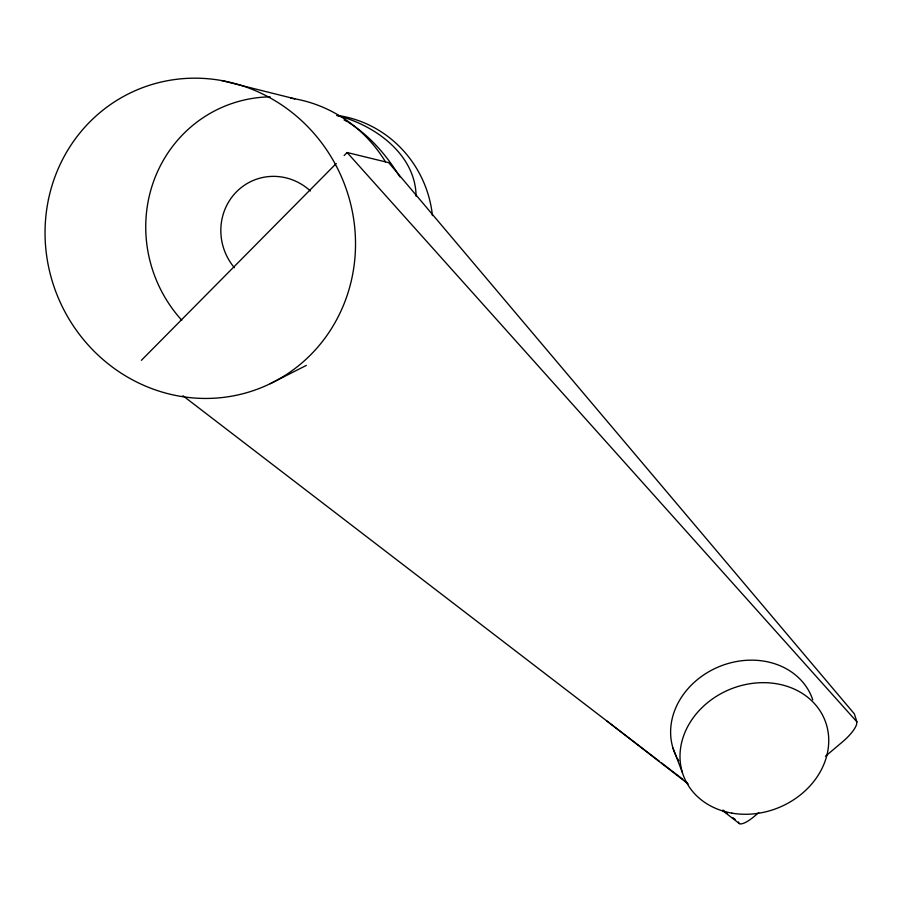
<?xml version="1.0" encoding="UTF-8"?>
<svg xmlns="http://www.w3.org/2000/svg" width="902" height="902" viewBox="0 0 902 902"><rect width="100%" height="100%" fill="white"/><g stroke="black" fill="none" stroke-linecap="round" stroke-linejoin="round"><path stroke-width="1.35" d="M344.158 155.527L347.123 152.528L388.683 162.653L854.329 713.843L856.9 721.859L856.528 724.588A20.78 5.852 -42.5 0 1 842.716 741.692L825.488 756.248M416.081 196.185C415.619 154.321 374.454 124.634 336.649 115.456M141.366 360.338L336.243 163.521M758.74 812.634L754.433 816.265A20.498 5.705 -43.8 0 1 738.524 822.004M270.273 383.677L306.33 365.411M221.745 80.571L294.886 98.837M344.09 120.011L347.8 121.871M348.894 122.661C370.248 136.078 386.744 155.618 399.913 176.905M182.903 395.73L659.373 761.288M661.606 762.991L682.78 779.249M685.013 780.952L687.245 782.665M722.908 810.03L727.373 813.457M732.943 817.731L735.175 819.444M606.978 721.093L688.215 783.985M722.716 810.695L739.414 823.616M856.9 721.859L347.123 152.528M672.948 747.983L682.34 772.428M234.407 267.725A55.89 53.804 68.3 0 1 236.504 191.799A55.89 53.804 68.3 0 1 310.412 190.976M181.764 320.244A134.297 129.29 68.4 0 1 155.121 177.378A134.297 129.29 68.4 0 1 270.104 96.841M290.782 98.171A134.297 129.29 68.4 0 1 385.47 161.808M678.755 760.736A73.998 62.745 -22.3 0 1 677.323 758.311M676.658 757.082A73.998 62.745 -22.3 0 1 718.578 666.882A73.998 62.745 -22.3 0 1 812.781 699.839M337.573 115.445A111.352 107.778 70.6 0 1 432.43 215.578M48.482 199.365A161.345 153.994 65.9 0 0 248.016 392.314A161.345 153.994 65.9 0 0 304.335 123.27A161.345 153.994 65.9 0 0 48.482 199.365M731.917 813.142A75.971 63.963 -22.2 0 0 826.999 726.674A75.971 63.963 -22.2 0 0 704.191 705.578A75.971 63.963 -22.2 0 0 731.917 813.142"/></g></svg>
